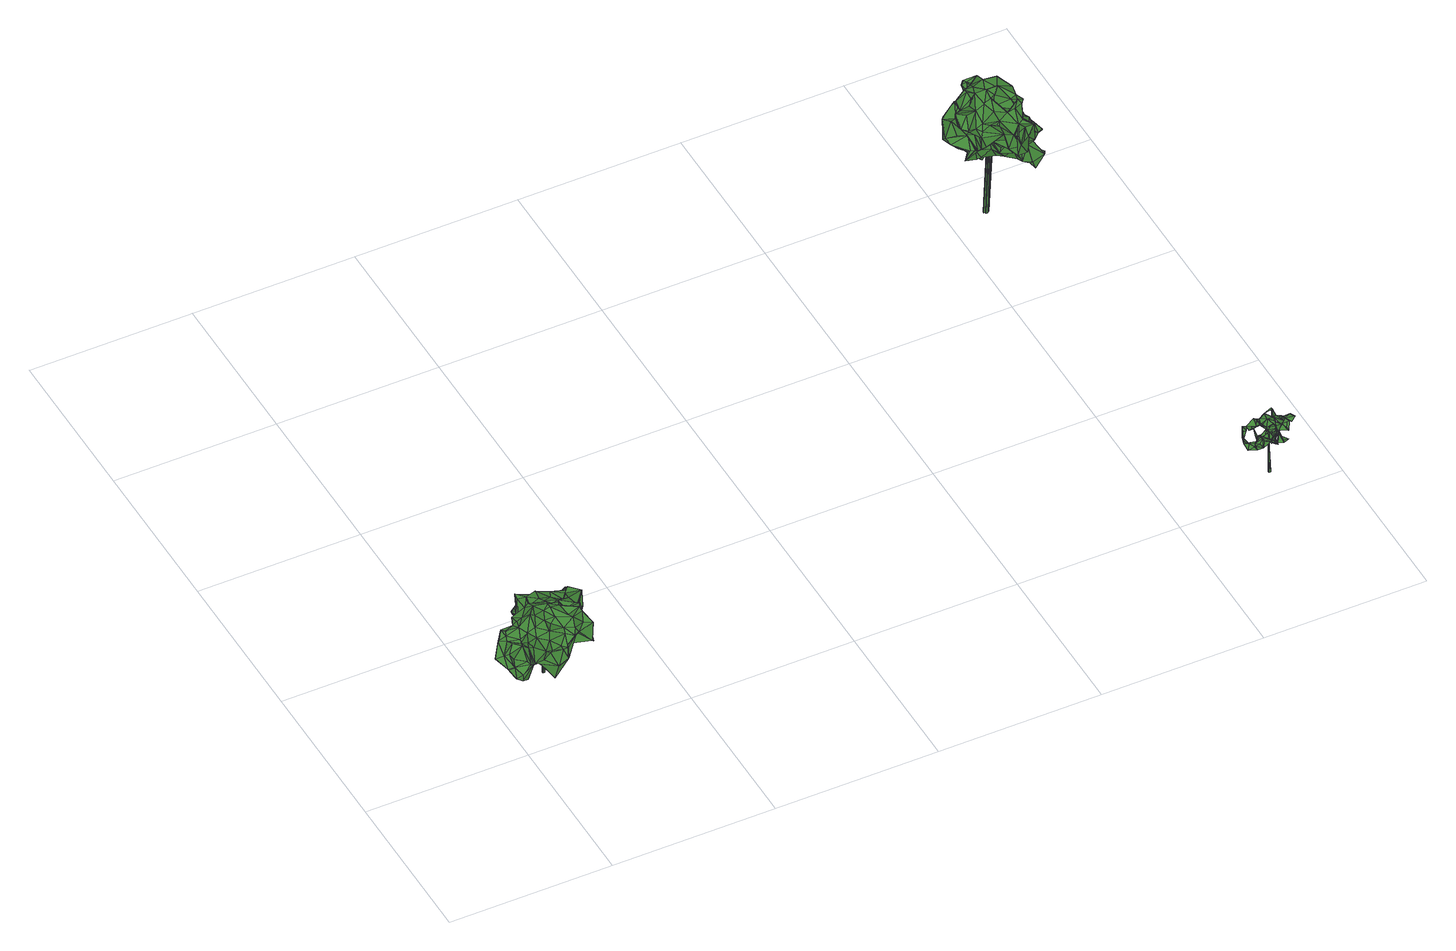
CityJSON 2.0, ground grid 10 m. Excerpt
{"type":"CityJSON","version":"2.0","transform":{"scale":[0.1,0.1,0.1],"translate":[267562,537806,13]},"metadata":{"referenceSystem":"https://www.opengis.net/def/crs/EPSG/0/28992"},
"CityObjects":{
"tree1":{"type":"SolitaryVegetationObject","attributes":{"gtid":543,"crown_width_m":5.52,"crown_median_z":16.36,"crown_r50_m":0.25,"crown_porosity":0.937,"trunk_H_m":2.96,"trunk_DBH_m":0.14,"trunk_radius_m":0.0701,"trunk_base_height_m":13.4,"original_gtid":"545"},"geometry":[{"type":"MultiSurface","lod":"3","boundaries":[[[0,1,2]],[[3,4,5]],[[6,7,8]],[[9,10,11]],[[5,12,13]],[[14,15,16]],[[17,15,14]],[[18,19,20]],[[21,22,23]],[[24,25,26]],[[27,28,29]],[[30,31,32]],[[3,33,34]],[[29,28,14]],[[35,7,36]],[[6,36,7]],[[37,38,39]],[[40,39,38]],[[41,38,42]],[[43,44,17]],[[45,15,11]],[[46,47,48]],[[49,46,48]],[[50,51,52]],[[53,54,55]],[[53,55,56]],[[42,1,2]],[[57,24,58]],[[59,60,45]],[[58,61,62]],[[58,62,57]],[[63,64,65]],[[66,67,64]],[[68,69,70]],[[71,72,50]],[[14,73,29]],[[74,22,75]],[[76,77,0]],[[78,79,80]],[[81,76,0]],[[35,63,7]],[[82,83,84]],[[85,58,86]],[[87,88,10]],[[89,10,88]],[[90,91,70]],[[92,93,94]],[[95,94,93]],[[96,3,97]],[[98,65,64]],[[98,64,99]],[[100,72,42]],[[42,72,101]],[[15,17,102]],[[103,104,105]],[[106,104,103]],[[95,93,107]],[[108,30,109]],[[103,47,46]],[[97,3,110]],[[111,105,104]],[[51,71,52]],[[105,112,103]],[[4,3,113]],[[18,20,47]],[[29,114,27]],[[97,110,115]],[[24,86,58]],[[116,117,118]],[[24,26,119]],[[120,121,38]],[[120,38,41]],[[122,121,120]],[[21,123,48]],[[101,72,71]],[[22,124,23]],[[125,67,66]],[[103,46,126]],[[81,127,125]],[[23,128,21]],[[129,75,20]],[[129,20,130]],[[46,49,126]],[[131,132,133]],[[131,124,134]],[[18,47,103]],[[11,135,9]],[[136,17,137]],[[136,137,138]],[[6,8,139]],[[88,140,30]],[[116,83,84]],[[141,142,143]],[[24,144,86]],[[119,144,24]],[[145,146,147]],[[13,33,5]],[[57,111,24]],[[25,24,111]],[[148,16,149]],[[64,67,99]],[[112,150,151]],[[145,152,146]],[[153,138,154]],[[52,71,50]],[[143,12,8]],[[65,7,63]],[[67,148,149]],[[122,66,64]],[[5,155,8]],[[74,124,22]],[[125,66,81]],[[120,41,156]],[[120,156,157]],[[79,158,159]],[[160,159,158]],[[2,41,42]],[[102,161,11]],[[102,136,161]],[[141,65,162]],[[77,1,0]],[[163,59,45]],[[35,122,63]],[[64,63,122]],[[45,99,16]],[[59,13,60]],[[164,85,86]],[[13,59,165]],[[165,59,163]],[[26,25,166]],[[167,168,169]],[[27,44,43]],[[170,44,27]],[[125,56,171]],[[76,66,172]],[[6,173,174]],[[175,176,147]],[[164,176,175]],[[56,127,53]],[[76,81,66]],[[30,32,115]],[[4,113,177]],[[27,43,28]],[[178,92,179]],[[71,1,101]],[[180,1,71]],[[180,71,51]],[[88,34,165]],[[92,178,93]],[[11,89,163]],[[11,163,45]],[[181,114,54]],[[114,29,54]],[[122,125,66]],[[82,84,178]],[[166,25,106]],[[0,127,81]],[[11,91,90]],[[42,101,1]],[[11,182,183]],[[182,148,183]],[[85,61,58]],[[120,184,38]],[[105,154,138]],[[175,85,164]],[[61,85,175]],[[26,166,126]],[[167,150,185]],[[159,185,150]],[[161,135,108]],[[11,108,135]],[[11,15,102]],[[157,156,2]],[[186,187,188]],[[120,186,189]],[[130,190,129]],[[5,33,3]],[[30,140,31]],[[87,10,191]],[[146,152,115]],[[115,152,97]],[[77,2,1]],[[192,193,31]],[[194,130,19]],[[76,172,77]],[[119,49,144]],[[79,159,195]],[[177,173,139]],[[45,99,149]],[[113,3,96]],[[170,27,117]],[[118,117,27]],[[139,8,155]],[[139,155,4]],[[28,43,14]],[[50,184,51]],[[150,117,185]],[[153,161,136]],[[179,196,178]],[[113,96,197]],[[129,198,74]],[[199,79,78]],[[200,79,199]],[[177,139,4]],[[201,93,84]],[[93,178,84]],[[125,120,157]],[[125,157,2]],[[120,38,186]],[[168,167,185]],[[99,149,16]],[[27,114,83]],[[109,30,140]],[[195,159,150]],[[110,34,88]],[[79,195,192]],[[158,79,192]],[[48,47,22]],[[145,79,200]],[[202,194,203]],[[179,204,196]],[[178,205,202]],[[42,38,100]],[[121,100,38]],[[203,82,202]],[[93,37,95]],[[180,156,53]],[[117,118,19]],[[20,19,130]],[[152,197,97]],[[96,97,197]],[[117,19,18]],[[111,104,25]],[[158,11,90]],[[180,51,156]],[[184,156,51]],[[151,169,161]],[[206,207,208]],[[206,208,188]],[[144,209,86]],[[164,86,209]],[[197,199,113]],[[154,151,108]],[[185,117,116]],[[5,4,155]],[[203,159,210]],[[210,159,160]],[[174,36,6]],[[120,125,122]],[[106,25,104]],[[78,211,212]],[[212,199,78]],[[212,204,199]],[[145,128,80]],[[6,139,173]],[[36,174,94]],[[72,213,50]],[[133,23,124]],[[133,124,131]],[[188,189,186]],[[110,3,34]],[[154,105,214]],[[117,150,170]],[[112,170,150]],[[57,214,111]],[[80,79,145]],[[33,165,34]],[[215,168,116]],[[116,27,83]],[[84,187,201]],[[181,116,114]],[[116,181,215]],[[160,206,210]],[[216,188,187]],[[185,116,168]],[[95,217,94]],[[198,132,131]],[[202,132,198]],[[154,112,151]],[[198,194,202]],[[215,169,168]],[[62,214,57]],[[158,207,160]],[[218,94,217]],[[102,17,136]],[[158,90,207]],[[88,30,110]],[[115,110,30]],[[206,188,216]],[[53,2,180]],[[176,164,219]],[[176,219,21]],[[165,33,13]],[[220,74,198]],[[220,198,131]],[[220,131,74]],[[29,73,55]],[[201,186,37]],[[151,150,167]],[[199,177,113]],[[209,21,219]],[[209,219,164]],[[5,8,12]],[[68,11,169]],[[198,190,194]],[[194,190,130]],[[88,165,89]],[[163,89,165]],[[129,74,75]],[[198,129,190]],[[143,65,141]],[[221,11,158]],[[158,222,221]],[[223,31,224]],[[14,43,17]],[[111,214,105]],[[201,37,93]],[[40,38,184]],[[16,15,183]],[[20,75,47]],[[78,225,211]],[[180,2,1]],[[181,226,215]],[[169,215,226]],[[68,169,226]],[[70,91,68]],[[11,68,91]],[[203,18,227]],[[150,159,227]],[[159,203,227]],[[11,161,169]],[[74,134,124]],[[153,136,138]],[[8,7,143]],[[65,143,7]],[[138,228,105]],[[14,16,73]],[[22,21,48]],[[60,13,12]],[[53,127,2]],[[112,150,227]],[[103,112,227]],[[153,109,229]],[[161,153,135]],[[229,109,140]],[[203,194,19]],[[203,19,18]],[[212,196,204]],[[184,54,156]],[[53,156,54]],[[22,47,75]],[[170,228,137]],[[138,137,228]],[[74,131,134]],[[45,182,11]],[[151,167,169]],[[112,105,228]],[[112,228,170]],[[133,196,212]],[[132,196,133]],[[145,200,152]],[[88,87,140]],[[229,140,87]],[[229,87,191]],[[158,230,222]],[[116,83,114]],[[94,174,179]],[[94,179,92]],[[197,152,200]],[[183,45,11]],[[15,45,183]],[[216,187,84]],[[116,118,27]],[[32,147,146]],[[56,125,127]],[[181,231,171]],[[192,230,158]],[[178,202,82]],[[67,149,99]],[[89,11,10]],[[148,56,73]],[[204,179,174]],[[182,45,148]],[[148,45,16]],[[183,148,16]],[[210,216,84]],[[67,171,148]],[[125,171,67]],[[98,162,65]],[[232,189,188]],[[226,189,232]],[[160,207,206]],[[30,192,31]],[[66,125,172]],[[11,161,108]],[[226,69,68]],[[70,69,232]],[[226,232,69]],[[0,2,127]],[[191,135,229]],[[9,135,191]],[[108,222,30]],[[108,221,222]],[[221,108,11]],[[161,108,151]],[[193,154,31]],[[95,213,107]],[[56,55,73]],[[210,233,203]],[[82,203,233]],[[60,142,234]],[[214,224,154]],[[62,61,224]],[[132,202,205]],[[205,178,196]],[[162,99,234]],[[205,196,132]],[[35,121,122]],[[35,36,121]],[[112,195,150]],[[181,171,226]],[[189,226,171]],[[189,171,120]],[[210,206,216]],[[72,107,213]],[[204,177,199]],[[99,162,98]],[[109,154,108]],[[153,154,109]],[[229,135,153]],[[73,16,148]],[[201,187,186]],[[60,12,142]],[[218,217,100]],[[223,175,147]],[[32,146,115]],[[235,144,123]],[[235,123,21]],[[48,123,49]],[[144,49,123]],[[119,26,126]],[[119,126,49]],[[126,166,106]],[[126,106,103]],[[154,193,112]],[[195,112,193]],[[137,17,44]],[[137,44,170]],[[195,193,192]],[[184,50,40]],[[211,225,133]],[[212,211,133]],[[147,236,145]],[[128,145,236]],[[80,225,78]],[[133,225,23]],[[23,225,128]],[[80,128,225]],[[50,213,39]],[[95,39,213]],[[21,128,236]],[[237,21,236]],[[176,236,147]],[[237,236,176]],[[237,176,21]],[[37,186,38]],[[154,224,31]],[[214,62,224]],[[37,39,95]],[[84,82,233]],[[84,233,210]],[[208,238,188]],[[29,55,54]],[[77,172,2]],[[2,172,125]],[[148,55,56]],[[171,56,55]],[[171,55,148]],[[188,238,232]],[[209,235,21]],[[209,144,235]],[[18,239,227]],[[103,227,239]],[[103,239,18]],[[61,223,224]],[[175,223,61]],[[143,142,12]],[[218,36,94]],[[223,32,31]],[[223,147,32]],[[191,10,9]],[[121,36,218]],[[121,218,100]],[[41,2,156]],[[45,234,99]],[[45,60,234]],[[141,234,142]],[[162,234,141]],[[50,39,40]],[[95,107,217]],[[30,230,192]],[[222,230,30]],[[70,238,90]],[[204,173,177]],[[174,173,204]],[[197,200,199]],[[120,171,231]],[[120,231,184]],[[54,231,181]],[[54,184,231]],[[90,238,207]],[[70,232,238]],[[208,207,238]],[[72,100,217]],[[72,217,107]],[[240,241,242]],[[241,243,244]],[[241,244,242]],[[242,244,245]],[[244,243,246]],[[244,246,245]],[[245,246,247]],[[245,247,242]],[[247,246,248]],[[247,248,242]],[[246,243,248]],[[248,243,249]],[[248,249,242]],[[243,241,249]],[[249,241,240]],[[249,240,242]]]}]},
"tree2":{"type":"SolitaryVegetationObject","attributes":{"gtid":616,"crown_width_m":2.63,"crown_median_z":16.62,"crown_r50_m":0.163,"crown_porosity":0.957,"trunk_H_m":3.06,"trunk_DBH_m":0.0633,"trunk_radius_m":0.0316,"trunk_base_height_m":13.56,"original_gtid":"618"},"geometry":[{"type":"MultiSurface","lod":"3","boundaries":[[[250,251,252]],[[253,254,255]],[[253,256,254]],[[257,258,259]],[[260,261,262]],[[263,264,265]],[[263,265,266]],[[267,268,269]],[[261,270,271]],[[272,273,274]],[[275,273,272]],[[276,277,278]],[[279,280,281]],[[282,263,283]],[[284,280,279]],[[285,286,287]],[[259,258,288]],[[284,250,280]],[[250,284,289]],[[287,290,291]],[[292,293,294]],[[295,258,296]],[[297,298,299]],[[300,301,302]],[[303,304,254]],[[305,306,307]],[[276,308,277]],[[292,269,268]],[[277,308,309]],[[310,309,308]],[[311,277,312]],[[277,311,308]],[[305,313,306]],[[314,315,316]],[[253,274,317]],[[294,269,292]],[[293,268,318]],[[319,320,321]],[[322,276,278]],[[322,323,276]],[[285,324,286]],[[325,278,297]],[[325,297,326]],[[327,252,328]],[[309,310,329]],[[254,304,255]],[[319,269,320]],[[330,270,331]],[[330,331,332]],[[333,282,334]],[[281,335,336]],[[317,337,253]],[[286,337,317]],[[330,322,276]],[[251,338,339]],[[271,264,265]],[[340,277,278]],[[251,250,338]],[[286,324,274]],[[275,341,334]],[[342,302,326]],[[342,326,298]],[[327,252,343]],[[344,338,345]],[[336,304,281]],[[342,325,326]],[[345,250,280]],[[293,318,300]],[[332,331,346]],[[347,348,349]],[[266,265,260]],[[261,260,265]],[[261,265,266]],[[283,258,295]],[[294,293,269]],[[350,274,255]],[[253,255,274]],[[330,276,270]],[[293,268,267]],[[351,268,293]],[[352,353,316]],[[264,354,271]],[[286,274,337]],[[286,317,313]],[[328,251,257]],[[293,292,268]],[[316,272,315]],[[354,272,316]],[[269,319,267]],[[269,293,267]],[[291,290,313]],[[324,274,273]],[[298,297,277]],[[255,306,304]],[[355,267,321]],[[296,349,295]],[[355,288,296]],[[324,287,291]],[[356,351,301]],[[342,300,302]],[[357,252,327]],[[271,270,264]],[[334,282,352]],[[327,334,333]],[[279,254,256]],[[273,275,352]],[[326,302,299]],[[350,256,253]],[[279,281,254]],[[353,314,358]],[[350,255,289]],[[359,324,273]],[[295,282,283]],[[323,322,360]],[[299,301,326]],[[301,351,326]],[[304,281,255]],[[356,318,268]],[[342,293,300]],[[323,360,361]],[[301,318,356]],[[274,324,272]],[[342,362,340]],[[328,252,251]],[[307,304,336]],[[313,324,291]],[[343,363,278]],[[263,343,278]],[[359,315,272]],[[333,334,357]],[[334,352,275]],[[315,358,314]],[[317,306,313]],[[274,350,337]],[[363,364,351]],[[269,267,320]],[[345,280,281]],[[363,365,328]],[[365,363,339]],[[278,277,297]],[[327,333,357]],[[250,289,280]],[[282,334,263]],[[264,330,366]],[[332,366,330]],[[289,367,350]],[[352,334,333]],[[312,277,368]],[[330,276,323]],[[344,335,281]],[[368,310,369]],[[329,310,368]],[[306,304,307]],[[338,250,345]],[[325,342,340]],[[361,360,366]],[[278,365,363]],[[324,313,274]],[[344,345,335]],[[261,312,270]],[[339,338,252]],[[343,322,278]],[[320,355,321]],[[259,288,355]],[[369,310,308]],[[272,324,359]],[[284,279,370]],[[342,351,293]],[[298,277,340]],[[341,275,316]],[[262,316,260]],[[370,256,284]],[[279,256,370]],[[350,284,256]],[[367,284,350]],[[340,362,298]],[[342,298,362]],[[295,353,282]],[[343,252,367]],[[367,357,343]],[[351,342,326]],[[300,318,301]],[[315,273,352]],[[304,303,281]],[[262,265,316]],[[341,316,265]],[[261,264,270]],[[355,320,267]],[[287,324,285]],[[321,267,319]],[[316,315,352]],[[368,277,329]],[[265,264,341]],[[271,265,262]],[[315,359,273]],[[308,312,368]],[[255,280,289]],[[281,280,255]],[[281,280,344]],[[338,280,250]],[[344,280,338]],[[288,348,349]],[[258,283,348]],[[258,348,288]],[[288,349,296]],[[252,328,365]],[[347,348,266]],[[266,348,283]],[[266,283,263]],[[354,371,275]],[[339,252,365]],[[262,261,271]],[[307,336,305]],[[330,360,322]],[[330,361,332]],[[361,366,332]],[[330,323,361]],[[326,297,299]],[[309,299,297]],[[309,297,277]],[[366,270,264]],[[360,330,366]],[[286,313,290]],[[311,312,261]],[[357,334,343]],[[295,349,348]],[[261,270,311]],[[278,325,340]],[[316,275,371]],[[271,316,354]],[[327,263,334]],[[258,355,296]],[[343,334,341]],[[351,356,268]],[[351,268,364]],[[282,353,352]],[[251,339,328]],[[252,365,367]],[[272,354,275]],[[363,328,339]],[[297,309,329]],[[329,277,297]],[[281,303,254]],[[326,299,298]],[[338,250,252]],[[281,335,345]],[[284,367,289]],[[308,368,369]],[[263,343,264]],[[266,260,372]],[[266,372,347]],[[286,290,287]],[[343,341,264]],[[316,372,260]],[[353,372,316]],[[353,295,372]],[[352,315,358]],[[311,270,308]],[[270,312,308]],[[372,348,347]],[[372,295,348]],[[357,367,252]],[[276,331,270]],[[302,301,299]],[[258,259,355]],[[264,261,265]],[[263,327,343]],[[316,371,354]],[[350,253,337]],[[336,304,305]],[[304,306,305]],[[317,274,306]],[[306,274,313]],[[331,276,330]],[[373,374,375]],[[373,375,376]],[[375,374,377]],[[375,377,376]],[[377,374,376]],[[374,373,376]]]}]},
"tree3":{"type":"SolitaryVegetationObject","attributes":{"gtid":399,"crown_width_m":5.34,"crown_median_z":19.94,"crown_r50_m":0.274,"crown_porosity":0.92,"trunk_H_m":6.67,"trunk_DBH_m":0.238,"trunk_radius_m":0.119,"trunk_base_height_m":13.27,"original_gtid":"400"},"geometry":[{"type":"MultiSurface","lod":"3","boundaries":[[[378,379,380]],[[381,382,378]],[[383,380,379]],[[384,385,386]],[[387,388,389]],[[390,380,383]],[[391,392,393]],[[394,395,396]],[[397,395,394]],[[398,399,400]],[[401,402,403]],[[404,405,406]],[[404,406,407]],[[408,409,410]],[[411,400,399]],[[412,385,384]],[[413,414,415]],[[416,417,418]],[[419,420,421]],[[422,423,424]],[[425,426,427]],[[382,428,378]],[[429,414,430]],[[431,432,433]],[[434,431,433]],[[435,436,437]],[[438,437,436]],[[438,436,435]],[[384,390,412]],[[422,439,440]],[[441,442,443]],[[433,432,444]],[[445,434,446]],[[412,447,448]],[[449,450,451]],[[452,453,454]],[[455,456,426]],[[457,455,426]],[[458,446,434]],[[448,385,412]],[[459,460,461]],[[459,461,462]],[[463,464,465]],[[466,467,438]],[[468,467,466]],[[469,470,471]],[[429,389,414]],[[472,473,474]],[[475,476,444]],[[477,478,479]],[[480,430,481]],[[482,483,484]],[[460,485,461]],[[412,486,447]],[[412,390,486]],[[432,487,444]],[[477,488,489]],[[416,490,417]],[[491,465,492]],[[493,421,420]],[[421,494,495]],[[496,497,400]],[[381,429,382]],[[431,498,499]],[[500,501,427]],[[500,427,502]],[[449,503,504]],[[460,505,458]],[[506,507,508]],[[506,508,509]],[[510,401,403]],[[511,512,497]],[[387,513,388]],[[514,515,516]],[[417,440,439]],[[417,439,418]],[[447,517,518]],[[519,520,521]],[[433,522,434]],[[523,498,468]],[[466,523,468]],[[409,524,525]],[[397,525,524]],[[384,526,390]],[[380,390,526]],[[514,527,407]],[[465,491,463]],[[462,528,454]],[[529,530,531]],[[532,451,533]],[[534,530,535]],[[424,536,537]],[[537,536,523]],[[429,538,539]],[[540,541,542]],[[485,543,461]],[[460,544,448]],[[510,403,545]],[[434,445,431]],[[468,477,466]],[[400,387,389]],[[400,389,496]],[[504,450,449]],[[526,381,380]],[[378,380,381]],[[517,546,547]],[[548,549,550]],[[443,442,551]],[[552,551,442]],[[532,503,449]],[[391,402,510]],[[504,503,441]],[[511,553,540]],[[507,506,446]],[[399,513,387]],[[554,555,556]],[[557,558,559]],[[545,559,558]],[[535,530,529]],[[495,560,561]],[[411,399,387]],[[562,529,508]],[[531,508,529]],[[439,563,418]],[[564,465,565]],[[465,464,565]],[[535,529,562]],[[428,379,378]],[[525,566,409]],[[410,409,566]],[[567,535,562]],[[510,402,401]],[[492,568,392]],[[492,465,568]],[[474,453,516]],[[569,545,403]],[[462,454,473]],[[560,421,561]],[[570,469,484]],[[471,528,482]],[[477,479,466]],[[447,486,517]],[[571,546,562]],[[445,478,498]],[[535,572,573]],[[535,573,521]],[[518,505,448]],[[515,472,516]],[[574,575,576]],[[577,578,569]],[[458,522,475]],[[448,447,518]],[[579,512,580]],[[581,582,554]],[[424,423,536]],[[444,476,433]],[[504,443,583]],[[400,411,387]],[[483,487,484]],[[584,541,585]],[[586,587,588]],[[589,587,586]],[[458,507,446]],[[524,435,437]],[[524,437,578]],[[560,419,421]],[[511,497,405]],[[473,459,462]],[[590,393,392]],[[441,552,442]],[[528,452,454]],[[428,519,573]],[[474,473,454]],[[584,585,512]],[[474,516,472]],[[540,591,580]],[[592,396,593]],[[426,456,594]],[[459,595,481]],[[414,473,430]],[[596,539,515]],[[410,597,588]],[[592,593,403]],[[417,470,440]],[[514,516,527]],[[517,486,567]],[[428,573,572]],[[379,572,383]],[[428,572,379]],[[521,573,519]],[[521,520,581]],[[521,581,535]],[[407,527,598]],[[564,568,465]],[[599,600,601]],[[542,600,599]],[[493,579,580]],[[602,603,604]],[[599,605,542]],[[567,572,535]],[[385,459,386]],[[473,459,385]],[[606,574,489]],[[381,538,429]],[[534,552,530]],[[396,425,501]],[[408,524,409]],[[516,471,527]],[[557,492,558]],[[596,515,514]],[[471,482,469]],[[429,430,480]],[[469,482,484]],[[551,607,608]],[[413,459,414]],[[414,459,473]],[[428,480,582]],[[429,539,389]],[[435,589,466]],[[435,408,589]],[[435,524,408]],[[578,438,609]],[[527,471,470]],[[532,610,441]],[[574,610,532]],[[438,435,466]],[[444,483,611]],[[444,611,475]],[[612,550,549]],[[479,506,509]],[[452,516,453]],[[445,498,431]],[[536,498,523]],[[571,547,546]],[[400,579,398]],[[613,423,422]],[[614,516,452]],[[394,525,615]],[[614,452,471]],[[457,594,416]],[[502,616,500]],[[397,615,525]],[[394,615,397]],[[582,581,428]],[[517,547,518]],[[578,559,569]],[[557,559,578]],[[455,563,394]],[[398,513,399]],[[612,608,513]],[[443,551,583]],[[405,404,553]],[[396,501,455]],[[506,445,446]],[[403,593,617]],[[618,426,425]],[[558,492,619]],[[558,619,545]],[[566,394,563]],[[543,620,621]],[[565,622,564]],[[606,530,623]],[[428,624,519]],[[428,581,624]],[[583,548,622]],[[423,625,570]],[[556,555,415]],[[556,415,608]],[[540,585,541]],[[512,585,540]],[[448,505,460]],[[534,607,552]],[[405,553,511]],[[626,534,535]],[[392,627,628]],[[552,607,551]],[[397,524,395]],[[394,396,455]],[[608,388,513]],[[383,629,390]],[[519,630,520]],[[582,555,554]],[[522,476,475]],[[434,522,458]],[[576,438,467]],[[438,576,631]],[[539,538,473]],[[495,419,560]],[[470,417,632]],[[491,492,533]],[[576,467,489]],[[592,402,396]],[[548,419,622]],[[607,554,556]],[[607,556,608]],[[567,546,517]],[[562,546,567]],[[567,486,629]],[[381,430,538]],[[418,457,416]],[[455,457,418]],[[580,591,494]],[[580,494,493]],[[622,504,583]],[[460,459,544]],[[477,498,478]],[[391,510,392]],[[576,489,574]],[[382,480,428]],[[429,480,382]],[[470,632,527]],[[602,628,591]],[[548,551,612]],[[583,551,548]],[[612,551,608]],[[533,575,532]],[[503,532,441]],[[381,481,430]],[[388,415,389]],[[628,494,591]],[[627,494,628]],[[567,629,572]],[[422,410,566]],[[512,605,599]],[[543,633,620]],[[581,554,534]],[[607,534,554]],[[390,629,486]],[[383,572,629]],[[483,620,611]],[[431,499,476]],[[562,508,507]],[[415,388,608]],[[613,625,423]],[[440,625,613]],[[570,440,469]],[[509,477,479]],[[613,422,440]],[[462,461,543]],[[553,404,616]],[[594,616,490]],[[594,490,416]],[[490,616,404]],[[502,427,426]],[[540,553,591]],[[509,488,477]],[[586,466,589]],[[566,563,439]],[[586,523,466]],[[496,596,514]],[[528,471,452]],[[496,389,596]],[[410,588,408]],[[523,588,537]],[[537,588,597]],[[448,544,385]],[[532,575,574]],[[634,459,481]],[[634,481,386]],[[611,620,633]],[[611,633,475]],[[525,394,566]],[[519,624,630]],[[630,624,581]],[[398,612,513]],[[441,443,504]],[[618,603,602]],[[506,479,478]],[[506,478,445]],[[634,386,459]],[[541,600,542]],[[400,497,512]],[[498,476,499]],[[616,635,553]],[[539,473,515]],[[477,489,467]],[[392,495,627]],[[404,407,598]],[[404,598,490]],[[422,566,439]],[[392,568,495]],[[419,548,550]],[[419,550,420]],[[403,617,569]],[[569,617,577]],[[502,426,618]],[[493,494,421]],[[586,588,523]],[[422,424,636]],[[597,422,636]],[[597,410,422]],[[537,597,636]],[[537,636,424]],[[599,601,512]],[[430,473,538]],[[490,598,417]],[[540,605,511]],[[542,605,540]],[[548,612,549]],[[488,530,606]],[[626,581,534]],[[433,476,522]],[[464,450,565]],[[552,610,623]],[[458,505,547]],[[518,547,505]],[[385,544,459]],[[475,633,485]],[[543,485,633]],[[579,493,550]],[[579,550,398]],[[493,420,550]],[[604,603,425]],[[618,425,603]],[[616,502,635]],[[623,530,552]],[[400,512,579]],[[630,581,520]],[[596,389,539]],[[528,621,482]],[[498,637,468]],[[570,484,423]],[[592,403,402]],[[455,501,500]],[[414,389,415]],[[483,444,487]],[[498,611,476]],[[635,618,553]],[[553,618,591]],[[635,502,618]],[[591,618,602]],[[458,547,507]],[[574,606,610]],[[606,623,610]],[[441,610,552]],[[476,432,431]],[[455,418,563]],[[454,453,474]],[[565,450,622]],[[504,622,450]],[[419,495,568]],[[535,581,626]],[[590,392,628]],[[590,628,393]],[[393,628,604]],[[602,604,628]],[[384,638,526]],[[421,495,561]],[[481,381,638]],[[526,638,381]],[[481,638,386]],[[386,638,384]],[[508,488,509]],[[531,488,508]],[[426,594,457]],[[492,557,639]],[[533,639,575]],[[575,639,576]],[[576,639,557]],[[536,611,498]],[[415,555,582]],[[571,562,507]],[[571,507,547]],[[511,605,512]],[[527,632,598]],[[417,598,632]],[[440,470,469]],[[440,570,625]],[[557,609,576]],[[449,451,532]],[[482,621,483]],[[483,621,620]],[[462,621,528]],[[543,621,462]],[[491,533,451]],[[491,451,463]],[[489,488,606]],[[425,427,501]],[[393,604,391]],[[425,391,604]],[[392,619,492]],[[569,559,545]],[[487,620,423]],[[407,406,514]],[[496,514,406]],[[496,406,497]],[[512,540,580]],[[497,406,405]],[[423,484,487]],[[480,595,582]],[[481,595,480]],[[582,595,415]],[[413,415,595]],[[413,595,459]],[[408,587,589]],[[408,588,587]],[[498,477,637]],[[477,467,637]],[[468,637,467]],[[601,584,512]],[[577,395,578]],[[524,578,395]],[[617,395,577]],[[402,391,396]],[[425,396,391]],[[395,617,593]],[[395,593,396]],[[398,579,612]],[[550,612,579]],[[568,564,640]],[[568,640,419]],[[419,640,622]],[[622,640,564]],[[488,531,530]],[[614,471,516]],[[472,515,473]],[[476,611,432]],[[463,451,450]],[[463,450,464]],[[495,494,627]],[[541,584,600]],[[584,601,600]],[[576,609,631]],[[438,631,609]],[[578,609,557]],[[432,611,487]],[[545,619,510]],[[392,510,619]],[[456,500,594]],[[437,641,578]],[[438,578,641]],[[438,641,437]],[[456,455,500]],[[594,500,616]],[[485,460,642]],[[485,642,475]],[[458,475,642]],[[458,642,460]],[[639,643,492]],[[492,643,533]],[[639,533,643]],[[423,611,536]],[[611,423,620]],[[487,611,620]],[[644,645,646]],[[644,646,647]],[[646,645,648]],[[646,648,647]],[[647,648,649]],[[647,649,650]],[[648,645,651]],[[648,651,649]],[[651,645,652]],[[651,652,649]],[[649,652,653]],[[649,653,650]],[[652,645,654]],[[652,654,653]],[[654,645,655]],[[654,655,653]],[[653,655,656]],[[653,656,650]],[[655,645,657]],[[655,657,656]],[[656,657,658]],[[656,658,650]],[[657,645,658]],[[658,645,659]],[[658,659,650]],[[645,660,659]],[[660,645,661]],[[660,661,659]],[[659,661,662]],[[659,662,650]],[[661,645,663]],[[661,663,662]],[[663,645,644]],[[663,644,662]],[[662,644,664]],[[662,664,650]],[[664,644,647]],[[664,647,650]]]}]}
},
"vertices":[
[12,39,24],[10,43,27],[14,43,27],[51,45,47],[43,51,46],[44,43,44],[29,48,46],[27,42,44],[35,42,46],[60,43,30],[60,40,31],[46,45,29],[44,41,41],[48,37,41],[32,52,17],[44,45,18],[36,38,17],[46,51,18],[40,75,34],[35,70,27],[35,80,31],[52,75,41],[45,79,39],[43,75,45],[63,75,26],[59,74,26],[56,80,24],[35,59,24],[31,54,19],[28,54,20],[59,52,40],[59,58,36],[58,57,44],[50,41,43],[57,45,41],[20,39,46],[24,47,45],[18,52,40],[16,50,38],[16,51,39],[14,50,32],[13,48,33],[10,48,33],[35,53,21],[40,53,23],[43,35,28],[48,78,31],[44,79,32],[47,79,35],[51,78,30],[13,56,32],[11,54,27],[10,57,28],[18,45,26],[24,53,23],[25,48,24],[24,45,23],[67,66,28],[68,70,32],[44,38,35],[43,36,35],[68,68,40],[66,63,34],[22,36,44],[22,34,34],[29,35,39],[22,36,31],[25,35,32],[40,40,34],[36,43,39],[39,46,40],[7,53,28],[10,55,38],[30,48,20],[37,76,35],[38,84,33],[14,33,25],[11,35,26],[44,64,46],[47,62,45],[44,67,44],[18,35,23],[27,66,39],[26,62,29],[25,60,40],[65,72,36],[64,80,35],[61,43,33],[62,43,40],[59,38,32],[41,49,43],[43,44,40],[24,60,43],[21,59,42],[22,54,44],[15,56,43],[51,51,44],[58,51,47],[28,35,33],[36,33,27],[13,50,41],[6,50,31],[47,48,20],[50,73,30],[54,70,29],[53,64,27],[54,73,29],[13,58,43],[53,50,30],[56,50,29],[58,48,46],[62,69,26],[49,62,31],[43,57,48],[25,59,27],[60,55,46],[32,58,30],[39,64,28],[36,67,25],[58,83,25],[20,46,38],[19,45,41],[21,40,41],[52,78,31],[40,75,44],[22,39,29],[53,78,28],[16,41,25],[50,71,41],[33,81,32],[31,79,30],[32,78,45],[32,75,44],[36,72,46],[37,73,40],[56,49,29],[47,51,24],[47,54,23],[53,57,23],[36,51,46],[60,47,36],[34,37,36],[40,38,36],[34,40,41],[55,79,30],[50,62,46],[58,57,45],[58,64,43],[34,41,25],[34,34,18],[45,61,32],[49,56,27],[52,56,44],[57,53,25],[57,59,29],[39,49,44],[16,48,28],[21,42,29],[47,55,42],[41,63,42],[39,60,44],[50,50,27],[33,37,35],[52,43,37],[63,75,40],[52,40,40],[56,77,26],[43,59,32],[36,56,30],[40,51,27],[42,59,25],[24,41,31],[16,37,25],[32,54,49],[29,54,51],[68,68,41],[60,72,39],[39,57,47],[24,66,41],[27,60,44],[13,46,28],[27,50,29],[38,38,30],[44,45,19],[16,49,29],[41,61,32],[22,49,40],[25,57,42],[30,51,43],[26,44,40],[31,80,31],[62,42,27],[54,59,42],[56,61,36],[32,72,32],[51,66,38],[32,66,45],[49,58,46],[32,76,34],[43,60,48],[50,61,46],[22,57,42],[28,70,37],[35,70,36],[34,60,50],[28,67,41],[34,57,46],[40,52,44],[37,51,45],[61,77,36],[34,63,44],[35,66,45],[34,66,47],[11,55,38],[62,65,30],[32,52,30],[28,57,44],[14,53,42],[20,48,41],[61,74,39],[33,75,35],[52,46,35],[52,48,41],[61,61,36],[63,62,35],[42,69,45],[31,46,32],[46,69,39],[49,56,26],[61,46,30],[50,53,43],[21,45,26],[35,45,41],[30,66,41],[41,38,33],[54,72,37],[55,65,42],[56,66,39],[38,49,43],[46,72,39],[40,55,34],[38,55,4],[39,55,34],[38,54,4],[37,55,4],[38,55,34],[37,54,4],[38,54,34],[39,54,34],[40,54,34],
[463,21,29],[457,20,30],[461,17,32],[471,18,31],[471,22,29],[469,22,32],[471,19,29],[456,21,35],[456,18,39],[453,20,36],[462,15,45],[464,10,43],[465,13,44],[461,14,38],[466,12,39],[464,13,42],[460,13,41],[447,17,36],[446,13,35],[446,13,39],[465,9,39],[468,11,42],[471,16,40],[471,19,40],[472,18,35],[468,17,40],[463,6,34],[460,7,37],[460,10,35],[467,20,28],[465,21,28],[466,23,28],[462,19,41],[458,17,40],[468,20,28],[476,14,38],[476,17,36],[479,16,39],[456,18,40],[467,20,29],[478,20,37],[478,20,38],[445,11,39],[448,11,36],[445,10,39],[459,20,42],[456,21,43],[456,8,37],[455,8,39],[454,5,35],[450,8,35],[451,6,34],[450,6,37],[472,25,28],[469,23,31],[471,26,35],[471,23,35],[471,26,34],[461,5,38],[458,4,39],[460,2,38],[463,8,42],[463,7,42],[475,22,36],[468,22,44],[469,20,41],[466,17,43],[473,18,35],[447,10,32],[447,16,41],[449,16,41],[448,19,42],[464,9,33],[465,9,33],[474,18,38],[455,11,37],[453,8,36],[462,18,34],[457,17,31],[457,4,39],[467,7,34],[466,4,35],[470,6,34],[464,20,36],[464,19,37],[466,26,26],[468,26,32],[474,14,32],[460,21,27],[457,17,27],[455,12,38],[463,16,41],[451,9,36],[462,14,36],[463,24,25],[463,24,26],[467,4,35],[458,14,43],[458,17,41],[456,17,45],[470,18,31],[450,12,33],[467,20,39],[463,22,43],[471,14,41],[451,20,40],[448,10,32],[462,17,34],[468,23,44],[472,19,40],[467,11,33],[467,10,33],[455,11,38],[456,14,32],[451,15,32],[461,14,28],[468,11,33],[464,15,31],[460,4,39],[461,1,38],[465,17,24],[468,18,40],[462,16,44],[463,14,6],[462,14,6],[463,15,6],[462,15,36],[462,15,6],
[439,292,50],[434,292,45],[433,296,46],[435,297,58],[435,294,58],[431,292,44],[421,303,55],[419,300,61],[422,301,60],[444,284,69],[434,284,70],[435,290,69],[423,299,47],[438,247,84],[440,250,69],[438,250,81],[420,253,89],[425,246,82],[430,250,85],[418,249,89],[445,277,69],[446,281,69],[441,280,73],[432,247,74],[434,250,81],[427,241,78],[438,273,91],[439,274,85],[433,279,89],[433,282,93],[409,253,81],[410,254,84],[408,258,84],[445,284,69],[415,299,51],[425,290,71],[428,292,71],[429,284,68],[424,267,95],[422,273,95],[421,266,95],[445,262,63],[444,268,70],[446,263,69],[412,266,89],[407,275,84],[403,273,85],[433,251,86],[433,258,88],[435,256,93],[436,288,54],[436,293,68],[433,296,68],[400,279,63],[400,283,74],[401,284,64],[400,282,60],[411,252,74],[418,258,78],[423,253,78],[418,259,70],[417,266,92],[416,275,93],[431,260,53],[434,264,61],[438,265,60],[401,284,74],[402,276,60],[407,277,54],[409,295,50],[413,295,61],[436,257,52],[439,255,53],[438,252,51],[422,297,81],[421,299,81],[419,297,80],[426,255,91],[433,258,90],[422,265,89],[407,282,59],[421,291,62],[418,287,60],[424,283,70],[420,291,73],[440,249,49],[445,252,52],[445,248,58],[409,258,67],[419,264,66],[411,263,74],[413,282,91],[418,281,92],[420,288,87],[423,297,81],[423,296,72],[422,299,81],[409,285,70],[406,284,69],[411,265,61],[409,267,60],[404,263,58],[433,290,58],[431,296,58],[417,287,85],[408,284,82],[409,284,83],[415,280,69],[418,297,46],[408,284,83],[415,265,54],[420,263,60],[429,273,95],[438,249,54],[436,251,66],[443,268,70],[438,260,73],[445,256,67],[437,283,80],[439,276,82],[410,272,67],[407,279,62],[434,259,94],[430,254,93],[438,260,92],[433,258,52],[439,259,54],[413,289,54],[409,270,57],[409,277,53],[414,269,51],[412,265,54],[435,248,75],[439,273,83],[434,277,76],[443,281,68],[432,287,83],[428,293,80],[427,294,86],[415,290,48],[410,292,50],[439,279,49],[436,274,49],[431,279,47],[404,285,64],[406,266,74],[421,250,81],[414,253,88],[431,301,49],[426,285,91],[420,291,80],[419,272,45],[421,270,52],[415,269,51],[433,257,52],[433,251,55],[421,273,55],[421,275,45],[404,272,77],[404,268,77],[433,296,69],[431,293,71],[433,265,75],[425,270,72],[428,269,82],[420,283,76],[417,294,60],[431,241,71],[416,285,50],[412,286,52],[442,268,58],[436,272,68],[443,271,69],[434,274,62],[428,267,60],[438,270,84],[424,282,56],[426,285,57],[423,279,64],[426,249,66],[430,244,72],[426,245,70],[449,259,65],[448,257,68],[417,275,47],[421,262,88],[445,252,55],[448,254,54],[412,258,86],[420,287,48],[440,253,66],[424,239,73],[414,281,90],[417,281,52],[429,286,46],[429,283,48],[427,261,53],[429,255,62],[422,257,61],[427,241,77],[423,248,71],[442,274,70],[436,266,73],[431,277,51],[428,288,56],[441,268,57],[428,278,73],[433,270,68],[409,262,76],[410,260,80],[407,264,77],[408,251,75],[438,253,80],[439,261,79],[425,245,82],[426,242,84],[433,265,90],[423,288,60],[432,287,72],[407,265,77],[429,274,93],[430,280,85],[422,276,80],[426,280,78],[440,257,80],[438,253,81],[438,250,82],[435,273,84],[424,265,52],[427,273,63],[433,278,66],[424,254,68],[428,262,53],[407,280,74],[436,276,64],[413,276,84],[425,291,83],[417,251,89],[436,265,92],[425,242,84],[434,258,83],[432,246,74],[410,281,80],[419,288,79],[442,261,55],[425,265,52],[437,278,51],[415,278,87],[424,280,49],[438,260,72],[440,256,79],[421,292,51],[438,276,50],[423,258,64],[423,276,90],[414,277,74],[427,295,55],[435,264,90],[409,271,83],[416,268,71],[428,298,53],[429,252,64],[436,254,63],[425,254,72],[410,279,62],[433,253,64],[424,274,3],[422,274,3],[424,275,3],[426,273,69],[423,275,3],[425,274,69],[424,273,69],[423,276,3],[422,276,3],[424,274,69],[422,275,3],[421,275,3],[423,273,69],[421,274,3],[423,272,69],[424,272,69],[422,273,3],[423,273,3],[425,272,69],[423,274,3],[426,272,69]
]}
